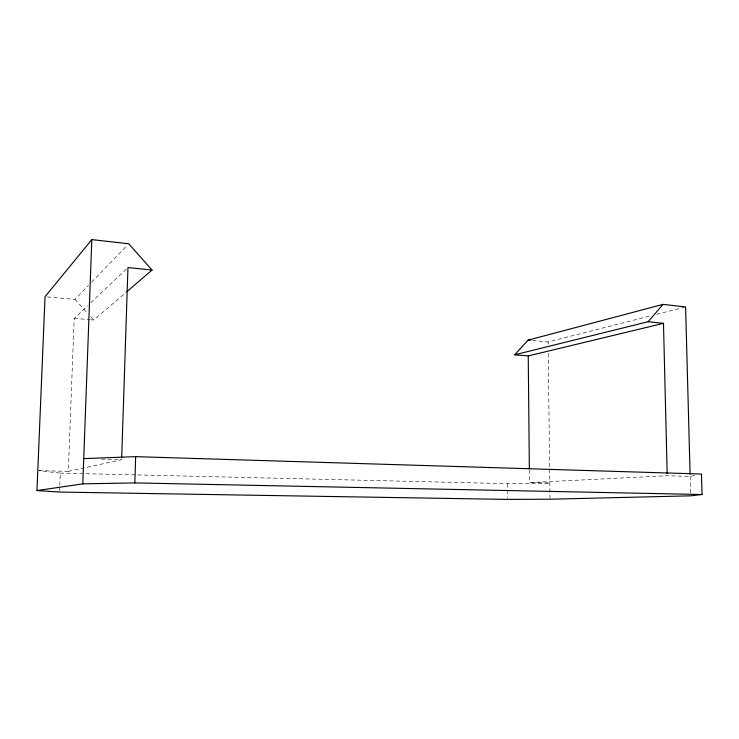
<?xml version="1.0" encoding="UTF-8"?>
<svg xmlns="http://www.w3.org/2000/svg" width="739" height="739" viewBox="0 0 739 739"><rect width="100%" height="100%" fill="white"/><g stroke="black" fill="none" stroke-linecap="round" stroke-linejoin="round"><path stroke-width="0.55" stroke-dasharray="3.69 2.77" d="M59.591 490.936L59.767 486.484M59.813 485.366L60.293 473.108L38.908 470.743M38.918 470.641L68.302 471.362L74.196 318.398L87.433 305.881M47.342 296.902L74.935 299.387L88.384 285.485M91.544 282.215L127.154 245.413M90.74 302.75L127.958 267.555M90.537 319.747L93.798 320.015L125.972 292.432M532.533 340.531L548.116 341.935L650.957 315.765M656.546 314.343L684.49 307.23M68.302 471.362L121.621 459.723L100.947 459.113M529.364 469.912L529.494 482.576L667.206 475.731L690.152 476.406L696.332 475.112M60.293 473.108L507.693 483.666L549.825 483.075L529.494 482.576M74.196 318.398L89.447 319.654M74.935 299.387L87.765 313.419M90.777 316.717L93.798 320.015M690.152 476.406L690.614 493.541M548.116 341.935L548.144 344.226M548.255 353.408L549.64 468.156M549.659 469.302L550.001 498.049M507.693 483.666L507.739 489.283M507.748 490.41L507.804 498.28"/><path stroke-width="1.11" d="M121.695 457.413L127.958 267.555L152.058 270.058L126.84 291.683M36.95 490.567L82.796 483.86L134.831 482.909L135.662 456.656L701.477 474.032L702.05 494.511L690.679 495.832L550.019 499.204L507.813 499.407L59.545 492.054L36.95 490.567L45.042 296.699L91.821 239.593L128.734 243.778L152.058 270.058M82.796 483.86L91.821 239.593M663.022 304.385L528.08 340.134L514.64 354.803L648.121 321.724L663.022 304.385L685.607 306.944L690.087 474.096M514.64 354.803L528.237 355.921L663.483 323.331L667.151 473.44M83.729 458.605L135.662 456.656M134.831 482.909L702.05 494.511M528.08 340.134L530.306 340.337M648.121 321.724L663.483 323.331M528.237 355.921L529.355 468.766"/></g></svg>
